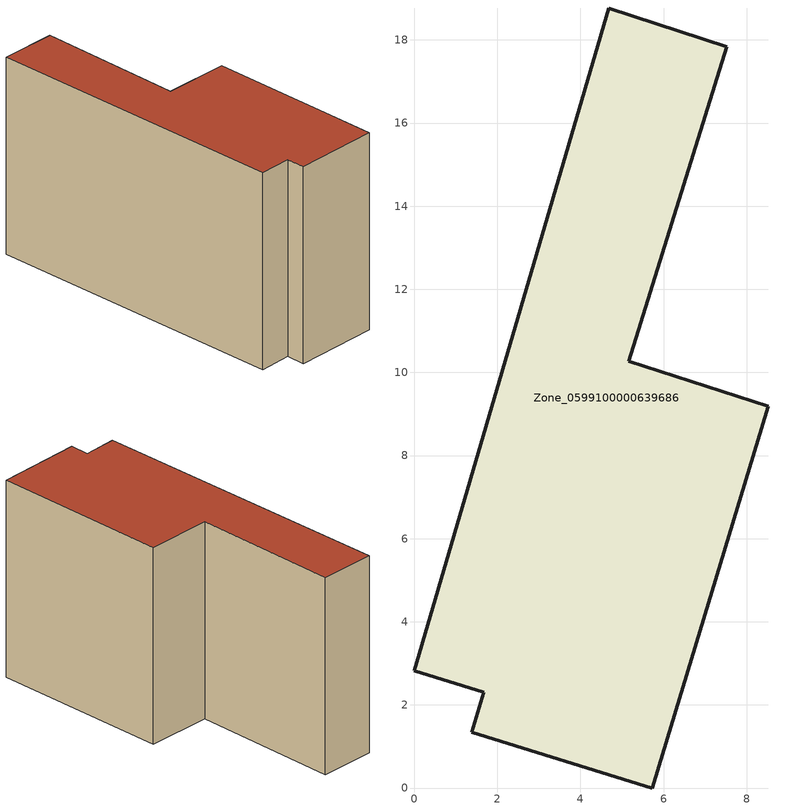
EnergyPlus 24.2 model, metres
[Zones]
Zone_0599100000639686
 floor ground (C_G): 8.52,9.19 5.73,0 1.38,1.34 1.68,2.3 0,2.82 4.68,18.77 7.52,17.84 5.16,10.27 z0
 wall outside (C_F): 5.16,10.27 7.52,17.84 4.68,18.77 0,2.82 1.68,2.3 1.38,1.34 5.73,0 8.52,9.19 5.16,10.27 z0:10.74
 roof outside (C_R): 5.73,0 8.52,9.19 5.16,10.27 7.52,17.84 4.68,18.77 0,2.82 1.68,2.3 1.38,1.34 z10.74
[BUILDING]
Pand.0599100000639686: North Axis=0; Terrain=City; Loads Convergence Tolerance Value=0.04; Temperature Convergence Tolerance Value=0.4; Solar Distribution=FullExterior; Maximum Number of Warmup Days=25; Minimum Number of Warmup Days=1
[Site:Location]
Rotterdam.The.Hague.AP_ZH_NLD Design_Conditions: Latitude=51.96; Longitude=4.45; Time Zone=1; Elevation=-4.5
[SITE:GROUNDTEMPERATURE:BUILDINGSURFACE]
18, 18, 18, 18, 18, 18, 18, 18, 18, 18, 18, 18
[MATERIAL] Thermal Absorptance=0.9; Solar Absorptance=0.7; Visible Absorptance=0.7
Name | Roughness | Thickness | Conductivity | Density | Specific Heat
G.TI.1946 | MediumSmooth | 0.15 | 1 | 540 | 1210
F.TI.1946 | Rough | 0.3 | 0.857143 | 1920 | 840
R.TI.1946 | MediumRough | 0.2 | 0.1 | 1500 | 1000
[CONSTRUCTION]
C_G: G.TI.1946
C_F: F.TI.1946
C_R: R.TI.1946
[ZONE]
Zone_0599100000639686: Type=1; Multiplier=1; Ceiling Height=Autocalculate; Volume=Autocalculate; Floor Area=autocalculate; Part of Total Floor Area=Yes
[ZONEINFILTRATION:DESIGNFLOWRATE]
Infil_Zone_0599100000639686: Zone or ZoneList or Space or SpaceList=Zone_0599100000639686; Schedule=AlwaysOn; Design Flow Rate Calculation Method=Flow/Area; Flow Rate per Floor Area=0.003; Constant Term Coefficient=1; Temperature Term Coefficient=0; Velocity Term Coefficient=0; Velocity Squared Term Coefficient=0
[HVACTEMPLATE:ZONE:IDEALLOADSAIRSYSTEM]
Zone_0599100000639686: Maximum Heating Supply Air Temperature=50; Minimum Cooling Supply Air Temperature=13; Maximum Heating Supply Air Humidity Ratio=0.0156; Minimum Cooling Supply Air Humidity Ratio=0.0077; Heating Limit=NoLimit; Cooling Limit=NoLimit; Dehumidification Control Type=ConstantSensibleHeatRatio; Cooling Sensible Heat Ratio=0.7; Dehumidification Setpoint=60; Humidification Control Type=None; Humidification Setpoint=30; Outdoor Air Method=None; Outdoor Air Flow Rate per Person=0.00944; Outdoor Air Flow Rate per Zone Floor Area=0; Outdoor Air Flow Rate per Zone=0; Demand Controlled Ventilation Type=None; Outdoor Air Economizer Type=NoEconomizer; Heat Recovery Type=None; Sensible Heat Recovery Effectiveness=0.7; Latent Heat Recovery Effectiveness=0.65
[ZONECONTROL:THERMOSTAT]
ThermostatControl_Zone_0599100000639686: Zone or ZoneList=Zone_0599100000639686; Control Type Schedule=DualSetpointControlType; Control 1=Thermostat_Zone_0599100000639686; Temperature Difference Between Cutout And Setpoint=0
[THERMOSTATSETPOINT:DUALSETPOINT]
Thermostat_Zone_0599100000639686: Heating Setpoint Temperature Schedule=HeatingSetpoint_Zone_0599100000639686; Cooling Setpoint Temperature Schedule=CoolingSetpoint_Zone_0599100000639686
[SCHEDULE:COMPACT]
HeatingSetpoint_Zone_0599100000639686: Through: 12/31, For: AllDays, Until: 24:00, 21
CoolingSetpoint_Zone_0599100000639686: Through: 12/31, For: AllDays, Until: 24:00, 24
DualSetpointControlType: Through: 12/31, For: AllDays, Until: 24:00, 4
AlwaysOn: Through: 12/31, For: AllDays, Until: 24:00, 1
